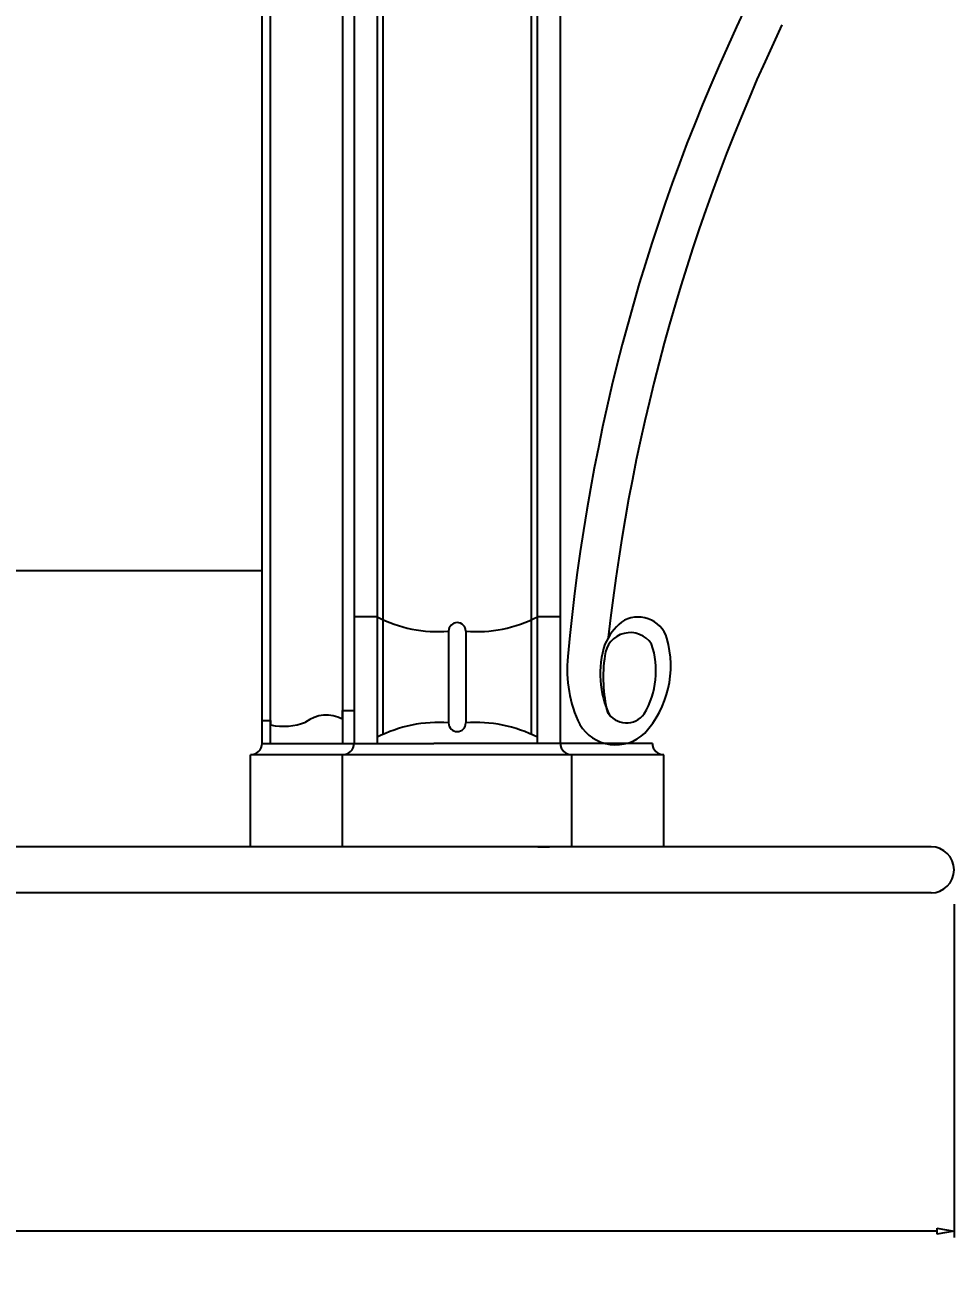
# Model space of a CAD drawing. Header units: millimetres. Extents: x 1155 to 2227, y 540 to 1342.
# Drawn here: x 1686.5 to 1726.9, y 1052.8 to 1107 of the extents above; entities that cross this region are included whole.
import ezdxf

# ---------------------------------------------------------------- set-up
doc = ezdxf.new("R2010")
doc.units = ezdxf.units.MM
doc.layers.add('dimension', color=4, linetype='Continuous')
doc.styles.get("Standard").update_dxf_attribs({"font": 'arial.ttf'})
doc.dimstyles.new('25', dxfattribs={"dimscale": 1.5, "dimtxt": 1, "dimasz": 0.5, "dimexe": 0.1875, "dimexo": 1, "dimgap": 0.125, "dimtad": 0, "dimtih": 1, "dimtoh": 1, "dimdec": 4, "dimzin": 4, "dimdsep": 46, "dimlunit": 4, "dimtxsty": 'Standard', "dimblk1": 'CLOSEDBLANK', "dimblk2": 'CLOSEDBLANK', "dimsah": 1, "dimcen": -1, "dimclrd": 256, "dimclre": 256, "dimclrt": 256, "dimadec": 0, "dimazin": 0, "dimtfac": 1, "dimtdec": 4, "dimtofl": 0, "dimtmove": 0, "dimatfit": 3, "dimldrblk": 'CLOSEDBLANK', "dimfxl": 1, "dimtolj": 1, "dimtzin": 4, "dimarcsym": 0})

# ---------------------------------------------------------------- blocks, each defined once
blk = doc.blocks.new('_CLOSEDBLANK')
at = {"color": 0, "linetype": 'ByBlock'}
for p, q in [((-1, 0.167), (0, 0)), ((-1, 0.167), (-1, -0.167)), ((0, 0), (-1, -0.167))]:
    blk.add_line(p, q, dxfattribs=at)
blk = doc.blocks.new('*D287')
at = {"layer": 'Defpoints', "color": 0, "transparency": 16777216}
for p in [(1631.183, 1070.306), (1726.865, 1070.306), (1726.865, 1054.595)]:
    blk.add_point(p, dxfattribs=at)
at = {"layer": 'dimension', "lineweight": -2, "transparency": 16777216}
for p, q in [((1631.183, 1068.806), (1631.183, 1054.314)), ((1726.865, 1068.806), (1726.865, 1054.314)), ((1631.933, 1054.595), (1675.213, 1054.595)), ((1726.115, 1054.595), (1682.835, 1054.595))]:
    blk.add_line(p, q, dxfattribs=at)
at = {"layer": 'dimension', "lineweight": -2, "transparency": 16777216, "xscale": 0.75, "yscale": 0.75, "zscale": 0.75, "rotation": 180}
blk.add_blockref('_CLOSEDBLANK', (1631.183, 1054.595), dxfattribs=at)
at = {"layer": 'dimension', "lineweight": -2, "transparency": 16777216, "xscale": 0.75, "yscale": 0.75, "zscale": 0.75}
blk.add_blockref('_CLOSEDBLANK', (1726.865, 1054.595), dxfattribs=at)
at = {"layer": 'dimension', "transparency": 16777216, "insert": (1679.024, 1054.595), "char_height": 1.5, "attachment_point": 5}
blk.add_mtext('\\A1;7\'-11{\\H1.000000x;\\S11/16;}"', dxfattribs=at)

msp = doc.modelspace()

# ---------------------------------------------------------------- linework, layer by layer
at = {"color": 0}
for p, q in [((1700.774, 1119.30549), (1700.774, 1075.80581)), ((1701.774, 1119.30549), (1701.774, 1075.80581)), ((1702.024, 1119.30549), (1702.024, 1076.19001)), ((1708.49895, 1076.19001), (1708.49895, 1119.30549)), ((1708.74895, 1075.80581), (1708.74895, 1119.30549)), ((1709.74895, 1075.80581), (1709.74895, 1119.30549)), ((1700.274, 1118.80549), (1700.274, 1075.80581)), ((1696.774, 1083.30549), (1696.774, 1115.30549)), ((1696.774, 1076.80549), (1696.774, 1115.30549)), ((1697.149, 1075.80581), (1697.149, 1115.68049)), ((1696.774, 1083.30549), (1679.024, 1083.30549)), ((1701.774, 1081.30581), (1700.774, 1081.30581)), ((1709.74895, 1081.30581), (1708.74895, 1081.30581)), ((1704.88648, 1080.68081), (1704.88648, 1076.69332)), ((1705.63648, 1080.68081), (1705.63648, 1076.69332)), ((1709.74895, 1075.80581), (1709.74895, 1079.80581)), ((1700.274, 1076.85316), (1700.274, 1077.22816)), ((1700.274, 1077.22816), (1700.774, 1077.22816)), ((1696.774, 1075.80581), (1696.774, 1076.80581)), ((1696.774, 1076.80581), (1697.149, 1076.80581)), ((1697.149, 1076.80581), (1697.149, 1076.60581)), ((1696.774, 1075.80581), (1700.79905, 1075.80581)), ((1700.74895, 1075.80581), (1704.24895, 1075.80581)), ((1712.74895, 1075.80581), (1704.24895, 1075.80581)), ((1713.74895, 1075.80581), (1709.74895, 1075.80581)), ((1696.274, 1071.30581), (1696.274, 1075.30581)), ((1714.24895, 1075.30581), (1696.274, 1075.30581)), ((1700.274, 1071.30581), (1700.274, 1075.30581)), ((1710.24895, 1071.30581), (1710.24895, 1075.30581)), ((1714.24895, 1071.30581), (1714.24895, 1075.30581)), ((1725.86505, 1071.30581), (1679.024, 1071.30581)), ((1696.79905, 1071.30549), (1696.29905, 1071.30549)), ((1700.79905, 1071.30549), (1700.29905, 1071.30549)), ((1708.774, 1071.30549), (1709.274, 1071.30549)), ((1725.86505, 1069.30581), (1679.024, 1069.30581))]:
    msp.add_line(p, q, dxfattribs=at)
for centre, radius, start, end in [((1792.24132, 1072.24707), 82.49511, 154.473754, 174.903001), ((1794.86324, 1071.2683), 83.53325, 154.642908, 173.722807), ((1704.43532, 1086.49655), 5.83322, 242.855611, 274.435862), ((1705.26148, 1080.68081), 0.375, 90, 180), ((1705.26148, 1080.68081), 0.375, 90, 180), ((1705.26148, 1080.68081), 0.375, 90, 180), ((1705.26148, 1080.68081), 0.375, 0, 90), ((1705.26148, 1080.68081), 0.375, 0, 90), ((1705.26148, 1080.68081), 0.375, 0, 90), ((1706.08764, 1086.49655), 5.83322, 265.564138, 297.144389), ((1714.36692, 1078.8471), 2.97467, 131.370423, 154.689943), ((1713.12494, 1079.97644), 1.31942, 17.751863, 123.282147), ((1712.78638, 1079.50959), 1.11136, 33.446537, 174.62595), ((1715.67469, 1078.83277), 4.1987, 162.163785, 205.765858), ((1710.25155, 1078.95535), 3.65347, 329.282691, 18.624323), ((1710.16776, 1079.18613), 4.37929, 317.846143, 15.802762), ((1715.59522, 1079.01893), 5.55084, 174.239001, 205.544224), ((1718.0362, 1078.68151), 6.42429, 171.656888, 193.681182), ((1697.70801, 1079.16734), 2.62182, 257.689331, 291.544853), ((1699.56906, 1075.54593), 1.48519, 61.663419, 127.214261), ((1704.43532, 1070.87757), 5.83322, 85.564138, 117.144389), ((1705.26148, 1076.69332), 0.375, 180, 270), ((1705.26148, 1076.69332), 0.375, 180, 270), ((1705.26148, 1076.69332), 0.375, 180, 270), ((1705.26148, 1076.69332), 0.375, 270, 0), ((1705.26148, 1076.69332), 0.375, 270, 0), ((1705.26148, 1076.69332), 0.375, 270, 0), ((1706.08764, 1070.87757), 5.83322, 62.855611, 94.435862), ((1712.61757, 1077.65754), 0.96098, 211.039109, 323.738206), ((1712.1532, 1077.57648), 1.83241, 211.268762, 313.490388), ((1696.274, 1075.80581), 0.5, 270, 0), ((1700.274, 1075.80581), 0.5, 270, 0), ((1710.24895, 1075.80581), 0.5, 180, 270), ((1714.24895, 1075.80581), 0.5, 180, 270), ((1725.86505, 1070.30581), 1, 270, 90)]:
    msp.add_arc(centre, radius, start, end, dxfattribs=at)

# ---------------------------------------------------------------- dimensions: what is measured, and where the dimension line sits
at = {"layer": 'dimension'}
dim = msp.add_linear_dim(base=(1726.86505, 1054.59505), p1=(1631.18296, 1070.30581), p2=(1726.86505, 1070.30581), dimstyle='25', dxfattribs=at)
dim.commit()
dim.dimension.update_dxf_attribs({"geometry": '*D287', "text_midpoint": (1679.024, 1054.59505)})

doc.saveas('drawing.dxf')
